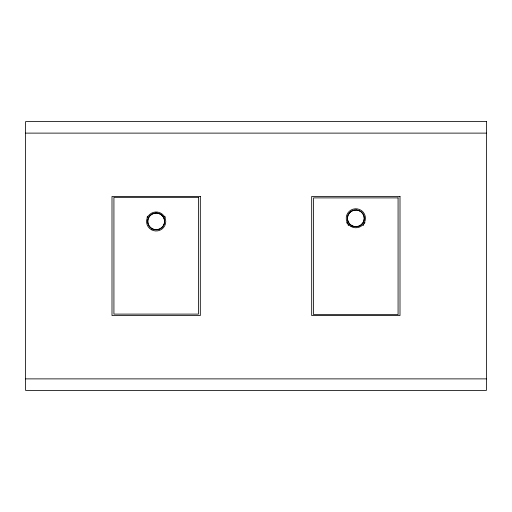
<?xml version="1.0" encoding="UTF-8"?>
<svg xmlns="http://www.w3.org/2000/svg" width="512" height="512" viewBox="0 0 512 512"><rect width="100%" height="100%" fill="white"/><g stroke="black" fill="none" stroke-linecap="round" stroke-linejoin="round"><path stroke-width="0.77" d="M25.6 133.12L486.4 133.12M25.6 378.88L486.4 378.88M147.066 217.357A9.6 9.504 0 0 1 147.552 216.205M164.768 216.205A9.6 9.504 0 0 1 165.254 217.357M158.342 213.248A8.435 8.358 0 0 1 163.072 226.112A8.435 8.358 0 0 1 149.248 226.112A8.435 8.358 0 0 1 153.978 213.248M154.694 213.088A8.435 8.358 0 0 1 157.626 213.088M364.934 222.394A9.6 9.504 0 0 1 364.448 223.546M363.821 224.621A9.6 9.504 0 0 1 363.053 225.613M348.627 225.613A9.6 9.504 0 0 1 347.859 224.621M347.232 223.546A9.6 9.504 0 0 1 346.746 222.394M486.4 121.6L25.6 121.6L25.6 390.4L486.4 390.4L486.4 121.6M200.32 196.48L112 196.48L112 315.52L200.32 315.52L200.32 196.48M400 196.48L311.68 196.48L311.68 315.52L400 315.52L400 196.48M198.4 197.357L113.92 197.357L113.92 314.112L198.4 314.112L198.4 197.357M398.08 197.888L313.6 197.888L313.6 314.643L398.08 314.643L398.08 197.888M151.36 229.709A9.6 9.504 0 0 0 165.76 221.478A9.6 9.504 0 0 0 151.36 213.248A9.6 9.504 0 0 0 151.36 229.709M150.195 227.386A8.435 8.358 0 0 0 164.314 223.642A8.435 8.358 0 0 0 153.978 213.408A8.435 8.358 0 0 0 150.195 227.386M351.04 226.502A9.6 9.504 0 0 0 365.44 218.272A9.6 9.504 0 0 0 351.04 210.042A9.6 9.504 0 0 0 351.04 226.502M351.622 225.51A8.435 8.358 0 0 0 364.275 218.272A8.435 8.358 0 0 0 351.622 211.034A8.435 8.358 0 0 0 351.622 225.51M351.622 225.67A8.435 8.358 0 0 0 364.275 218.432A8.435 8.358 0 0 0 351.622 211.194A8.435 8.358 0 0 0 351.622 225.67"/></g></svg>
